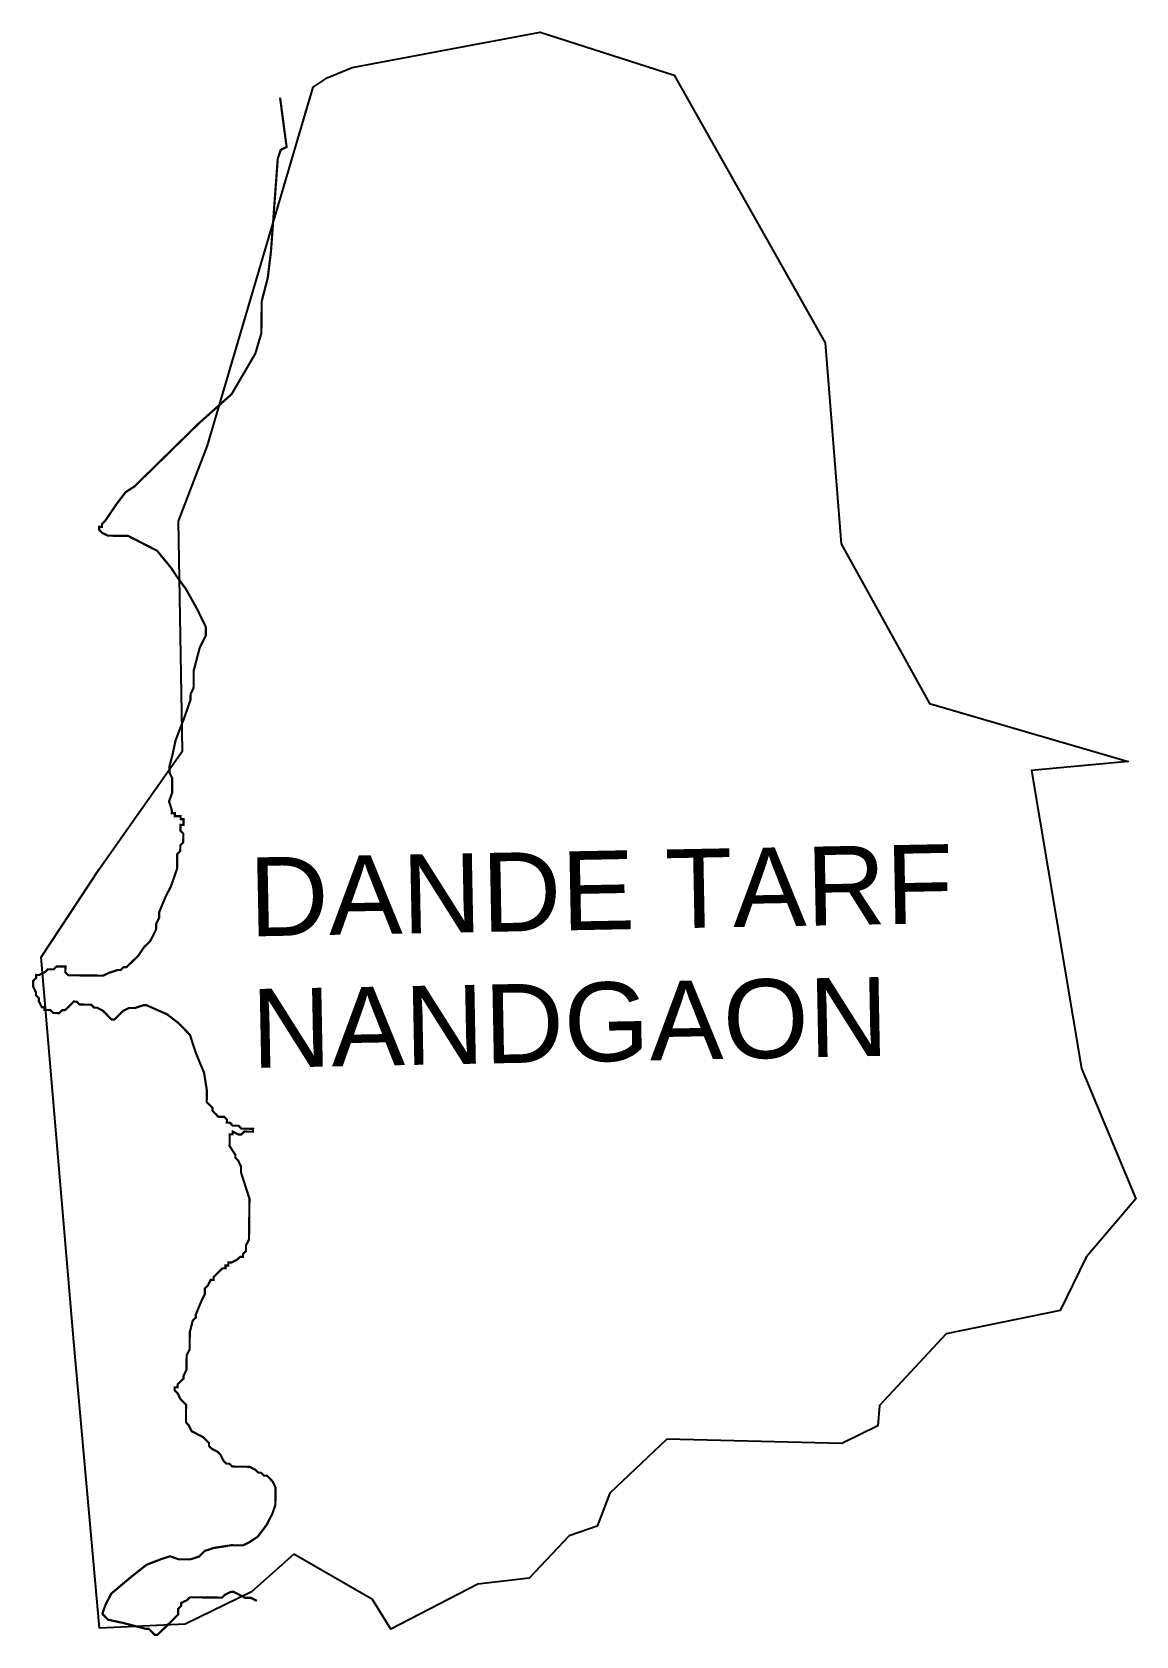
# Model space of a CAD drawing. Header units: metres. Extents: x 278820 to 280342, y 2036031 to 2038241.
import ezdxf

# ---------------------------------------------------------------- set-up
doc = ezdxf.new("R2010")
doc.units = ezdxf.units.M
for name, color, linetype in [('HIGH TIDE LINE', 6, 'Continuous'), ('village', 3, 'Continuous'), ('VILLAGE NAME', 250, 'Continuous')]:
    doc.layers.add(name, color=color, linetype=linetype)
doc.styles.get("Standard").update_dxf_attribs({"font": 'calibri.ttf'})

msp = doc.modelspace()

# ---------------------------------------------------------------- linework, layer by layer
at = {"layer": 'HIGH TIDE LINE', "lineweight": 0}
msp.add_lwpolyline([(279130.1, 2036079, 3.01, 3.01, 0), (279122.1, 2036083.1, 3.01, 3.01, 0), (279114, 2036083.2, 3.01, 3.01, 0), (279106.1, 2036087.3, 3.01, 3.01, 0), (279098.1, 2036091.4, 3.01, 3.01, 0), (279094.1, 2036091.4, 3.01, 3.01, 0), (279086, 2036087.5, 3.01, 3.01, 0), (279081.9, 2036083.5, 3.01, 3.01, 0), (279037.8, 2036084, 3.01, 3.01, 0), (279033.7, 2036080, 3.01, 3.01, 0), (279025.6, 2036076.1, 3.01, 3.01, 0), (279025.6, 2036072.1, 3.01, 3.01, 0), (279021.6, 2036068.1, 3.01, 3.01, 0), (279021.5, 2036060.1, 3.01, 3.01, 0), (279017.4, 2036056.1, 3.01, 3.01, 0), (279013.4, 2036052.1, 3.01, 3.01, 0), (279005.2, 2036044.2, 3.01, 3.01, 0), (279001.2, 2036040.2, 3.01, 3.01, 0), (278997.1, 2036036.2, 3.01, 3.01, 0), (278993.1, 2036032.3, 3.01, 3.01, 0), (278989.1, 2036032.3, 3.01, 3.01, 0), (278985.1, 2036036.4, 3.01, 3.01, 0), (278981.1, 2036040.4, 3.01, 3.01, 0), (278977.1, 2036040.5, 3.01, 3.01, 0), (278945.1, 2036048.8, 3.01, 3.01, 0), (278925, 2036053, 3.01, 3.01, 0), (278917.1, 2036061.2, 3.01, 3.01, 0), (278921.2, 2036073.2, 3.01, 3.01, 0), (278929.4, 2036089.1, 3.01, 3.01, 0), (278957.8, 2036112.9, 3.01, 3.01, 0), (278978, 2036128.8, 3.01, 3.01, 0), (278998.2, 2036136.6, 3.01, 3.01, 0), (279010.3, 2036140.5, 3.01, 3.01, 0), (279022.3, 2036136.3, 3.01, 3.01, 0), (279038.3, 2036136.2, 3.01, 3.01, 0), (279050.4, 2036140.1, 3.01, 3.01, 0), (279058.5, 2036148, 3.01, 3.01, 0), (279070.6, 2036151.9, 3.01, 3.01, 0), (279094.7, 2036155.7, 3.01, 3.01, 0), (279110.8, 2036155.5, 3.01, 3.01, 0), (279118.9, 2036159.4, 3.01, 3.01, 0), (279131, 2036167.3, 3.01, 3.01, 0), (279143.2, 2036183.3, 3.01, 3.01, 0), (279151.4, 2036199.2, 3.01, 3.01, 0), (279155.5, 2036211.3, 3.01, 3.01, 0), (279155.8, 2036235.3, 3.01, 3.01, 0), (279151.8, 2036243.4, 3.01, 3.01, 0), (279147.9, 2036247.5, 3.01, 3.01, 0), (279143.9, 2036251.5, 3.01, 3.01, 0), (279139.9, 2036251.6, 3.01, 3.01, 0), (279135.9, 2036255.6, 3.01, 3.01, 0), (279131.9, 2036255.7, 3.01, 3.01, 0), (279127.9, 2036259.7, 3.01, 3.01, 0), (279119.9, 2036263.8, 3.01, 3.01, 0), (279095.9, 2036264.1, 3.01, 3.01, 0), (279091.9, 2036268.1, 3.01, 3.01, 0), (279087.9, 2036268.2, 3.01, 3.01, 0), (279083.9, 2036272.2, 3.01, 3.01, 0), (279080, 2036280.3, 3.01, 3.01, 0), (279076, 2036284.4, 3.01, 3.01, 0), (279068, 2036288.5, 3.01, 3.01, 0), (279064, 2036292.5, 3.01, 3.01, 0), (279064.1, 2036296.5, 3.01, 3.01, 0), (279060.1, 2036300.6, 3.01, 3.01, 0), (279056.1, 2036304.6, 3.01, 3.01, 0), (279048.1, 2036308.7, 3.01, 3.01, 0), (279040.2, 2036312.8, 3.01, 3.01, 0), (279036.2, 2036320.9, 3.01, 3.01, 0), (279032.3, 2036325, 3.01, 3.01, 0), (279032.5, 2036349.1, 3.01, 3.01, 0), (279028.5, 2036353.1, 3.01, 3.01, 0), (279024.6, 2036357.2, 3.01, 3.01, 0), (279020.6, 2036365.2, 3.01, 3.01, 0), (279016.7, 2036369.3, 3.01, 3.01, 0), (279016.7, 2036373.3, 3.01, 3.01, 0), (279020.7, 2036373.3, 3.01, 3.01, 0), (279020.8, 2036377.3, 3.01, 3.01, 0), (279024.8, 2036381.3, 3.01, 3.01, 0), (279028.9, 2036385.2, 3.01, 3.01, 0), (279028.9, 2036389.2, 3.01, 3.01, 0), (279033, 2036397.2, 3.01, 3.01, 0), (279033.2, 2036417.3, 3.01, 3.01, 0), (279037.3, 2036425.3, 3.01, 3.01, 0), (279037.6, 2036449.4, 3.01, 3.01, 0), (279041.7, 2036465.4, 3.01, 3.01, 0), (279045.8, 2036469.4, 3.01, 3.01, 0), (279045.8, 2036473.4, 3.01, 3.01, 0), (279054.1, 2036493.4, 3.01, 3.01, 0), (279058.2, 2036501.4, 3.01, 3.01, 0), (279058.3, 2036509.4, 3.01, 3.01, 0), (279062.3, 2036513.4, 3.01, 3.01, 0), (279066.4, 2036521.4, 3.01, 3.01, 0), (279070.4, 2036521.3, 3.01, 3.01, 0), (279070.5, 2036525.3, 3.01, 3.01, 0), (279082.6, 2036537.2, 3.01, 3.01, 0), (279086.7, 2036537.2, 3.01, 3.01, 0), (279086.7, 2036541.2, 3.01, 3.01, 0), (279090.7, 2036541.2, 3.01, 3.01, 0), (279090.8, 2036545.2, 3.01, 3.01, 0), (279094.8, 2036545.2, 3.01, 3.01, 0), (279102.8, 2036549.1, 3.01, 3.01, 0), (279106.9, 2036553.1, 3.01, 3.01, 0), (279110.9, 2036553, 3.01, 3.01, 0), (279110.9, 2036557, 3.01, 3.01, 0), (279115, 2036561, 3.01, 3.01, 0), (279115.1, 2036569, 3.01, 3.01, 0), (279119.2, 2036577, 3.01, 3.01, 0), (279119.8, 2036633.2, 3.01, 3.01, 0), (279112, 2036657.4, 3.01, 3.01, 0), (279108.1, 2036669.5, 3.01, 3.01, 0), (279108.2, 2036677.5, 3.01, 3.01, 0), (279104.3, 2036685.6, 3.01, 3.01, 0), (279100.3, 2036689.6, 3.01, 3.01, 0), (279100.3, 2036693.7, 3.01, 3.01, 0), (279092.4, 2036705.8, 3.01, 3.01, 0), (279092.6, 2036721.8, 3.01, 3.01, 0), (279096.6, 2036721.8, 3.01, 3.01, 0), (279096.6, 2036725.8, 3.01, 3.01, 0), (279104.6, 2036721.7, 3.01, 3.01, 0), (279108.6, 2036721.7, 3.01, 3.01, 0), (279112.7, 2036725.7, 3.01, 3.01, 0), (279124.7, 2036725.5, 3.01, 3.01, 0), (279124.8, 2036729.5, 3.01, 3.01, 0), (279108.7, 2036729.7, 3.01, 3.01, 0), (279104.8, 2036733.8, 3.01, 3.01, 0), (279096.7, 2036733.9, 3.01, 3.01, 0), (279092.8, 2036737.9, 3.01, 3.01, 0), (279088.7, 2036738, 3.01, 3.01, 0), (279088.8, 2036742, 3.01, 3.01, 0), (279084.8, 2036746, 3.01, 3.01, 0), (279076.8, 2036746.1, 3.01, 3.01, 0), (279072.8, 2036750.2, 3.01, 3.01, 0), (279068.8, 2036754.2, 3.01, 3.01, 0), (279068.9, 2036758.2, 3.01, 3.01, 0), (279064.9, 2036762.3, 3.01, 3.01, 0), (279060.9, 2036766.3, 3.01, 3.01, 0), (279061.1, 2036782.4, 3.01, 3.01, 0), (279057.3, 2036806.5, 3.01, 3.01, 0), (279045.6, 2036834.8, 3.01, 3.01, 0), (279037.8, 2036858.9, 3.01, 3.01, 0), (279021.9, 2036875.2, 3.01, 3.01, 0), (279006, 2036887.4, 3.01, 3.01, 0), (278978, 2036899.7, 3.01, 3.01, 0), (278974, 2036899.8, 3.01, 3.01, 0), (278961.9, 2036895.9, 3.01, 3.01, 0), (278953.9, 2036896, 3.01, 3.01, 0), (278945.8, 2036892, 3.01, 3.01, 0), (278941.8, 2036888, 3.01, 3.01, 0), (278933.7, 2036880.1, 3.01, 3.01, 0), (278929.6, 2036880.1, 3.01, 3.01, 0), (278925.7, 2036884.2, 3.01, 3.01, 0), (278921.7, 2036888.3, 3.01, 3.01, 0), (278917.7, 2036892.3, 3.01, 3.01, 0), (278909.7, 2036896.4, 3.01, 3.01, 0), (278905.7, 2036896.5, 3.01, 3.01, 0), (278901.7, 2036900.5, 3.01, 3.01, 0), (278885.7, 2036900.7, 3.01, 3.01, 0), (278881.7, 2036904.7, 3.01, 3.01, 0), (278877.7, 2036904.8, 3.01, 3.01, 0), (278873.7, 2036900.8, 3.01, 3.01, 0), (278869.6, 2036896.8, 3.01, 3.01, 0), (278865.5, 2036892.9, 3.01, 3.01, 0), (278861.5, 2036892.9, 3.01, 3.01, 0), (278857.5, 2036888.9, 3.01, 3.01, 0), (278849.4, 2036889, 3.01, 3.01, 0), (278845.5, 2036893.1, 3.01, 3.01, 0), (278837.4, 2036893.1, 3.01, 3.01, 0), (278837.5, 2036897.2, 3.01, 3.01, 0), (278833.5, 2036897.2, 3.01, 3.01, 0), (278829.5, 2036905.3, 3.01, 3.01, 0), (278829.6, 2036909.3, 3.01, 3.01, 0), (278825.6, 2036913.3, 3.01, 3.01, 0), (278825.6, 2036917.4, 3.01, 3.01, 0), (278821.7, 2036925.4, 3.01, 3.01, 0), (278821.8, 2036933.5, 3.01, 3.01, 0), (278825.9, 2036937.4, 3.01, 3.01, 0), (278825.9, 2036941.5, 3.01, 3.01, 0), (278829.9, 2036941.4, 3.01, 3.01, 0), (278838, 2036945.3, 3.01, 3.01, 0), (278842, 2036949.3, 3.01, 3.01, 0), (278850.1, 2036949.2, 3.01, 3.01, 0), (278854.1, 2036953.2, 3.01, 3.01, 0), (278866.2, 2036953.1, 3.01, 3.01, 0), (278866.1, 2036945, 3.01, 3.01, 0), (278870.1, 2036941, 3.01, 3.01, 0), (278918.2, 2036940.5, 3.01, 3.01, 0), (278926.3, 2036944.4, 3.01, 3.01, 0), (278938.4, 2036948.3, 3.01, 3.01, 0), (278942.4, 2036948.3, 3.01, 3.01, 0), (278946.4, 2036952.2, 3.01, 3.01, 0), (278950.5, 2036952.2, 3.01, 3.01, 0), (278954.5, 2036956.2, 3.01, 3.01, 0), (278962.6, 2036964.1, 3.01, 3.01, 0), (278966.7, 2036968.1, 3.01, 3.01, 0), (278974.8, 2036980.1, 3.01, 3.01, 0), (278983, 2036988, 3.01, 3.01, 0), (278987.1, 2036996, 3.01, 3.01, 0), (278991.1, 2037004, 3.01, 3.01, 0), (278991.2, 2037012, 3.01, 3.01, 0), (278995.3, 2037020, 3.01, 3.01, 0), (278995.4, 2037028, 3.01, 3.01, 0), (279003.7, 2037048, 3.01, 3.01, 0), (279007.7, 2037056, 3.01, 3.01, 0), (279011.8, 2037064, 3.01, 3.01, 0), (279020.1, 2037088, 3.01, 3.01, 0), (279020.3, 2037108.1, 3.01, 3.01, 0), (279024.4, 2037112, 3.01, 3.01, 0), (279024.5, 2037120.1, 3.01, 3.01, 0), (279028.5, 2037124, 3.01, 3.01, 0), (279028.7, 2037136.1, 3.01, 3.01, 0), (279024.7, 2037140.1, 3.01, 3.01, 0), (279024.8, 2037148.2, 3.01, 3.01, 0), (279028.8, 2037148.1, 3.01, 3.01, 0), (279028.9, 2037156.2, 3.01, 3.01, 0), (279024.9, 2037156.2, 3.01, 3.01, 0), (279024.9, 2037160.2, 3.01, 3.01, 0), (279016.9, 2037160.3, 3.01, 3.01, 0), (279016.9, 2037164.3, 3.01, 3.01, 0), (279012.9, 2037164.4, 3.01, 3.01, 0), (279012.9, 2037168.4, 3.01, 3.01, 0), (279009, 2037180.5, 3.01, 3.01, 0), (279013.2, 2037192.5, 3.01, 3.01, 0), (279013.4, 2037212.5, 3.01, 3.01, 0), (279009.5, 2037220.6, 3.01, 3.01, 0), (279009.5, 2037228.6, 3.01, 3.01, 0), (279013.7, 2037244.7, 3.01, 3.01, 0), (279018, 2037264.7, 3.01, 3.01, 0), (279030.3, 2037296.7, 3.01, 3.01, 0), (279038.6, 2037320.7, 3.01, 3.01, 0), (279038.7, 2037328.7, 3.01, 3.01, 0), (279042.8, 2037336.7, 3.01, 3.01, 0), (279043, 2037360.8, 3.01, 3.01, 0), (279047.2, 2037376.8, 3.01, 3.01, 0), (279051.4, 2037392.8, 3.01, 3.01, 0), (279055.5, 2037400.8, 3.01, 3.01, 0), (279059.6, 2037408.8, 3.01, 3.01, 0), (279059.7, 2037420.9, 3.01, 3.01, 0), (279047.9, 2037445.1, 3.01, 3.01, 0), (279032.2, 2037473.3, 3.01, 3.01, 0), (279020.3, 2037489.5, 3.01, 3.01, 0), (279012.4, 2037501.6, 3.01, 3.01, 0), (278992.6, 2037525.9, 3.01, 3.01, 0), (278968.6, 2037538.2, 3.01, 3.01, 0), (278960.6, 2037542.3, 3.01, 3.01, 0), (278952.6, 2037546.4, 3.01, 3.01, 0), (278924.5, 2037546.7, 3.01, 3.01, 0), (278916.5, 2037550.8, 3.01, 3.01, 0), (278912.6, 2037554.9, 3.01, 3.01, 0), (278912.6, 2037558.9, 3.01, 3.01, 0), (278916.6, 2037558.9, 3.01, 3.01, 0), (278916.7, 2037562.9, 3.01, 3.01, 0), (278920.7, 2037566.8, 3.01, 3.01, 0), (278937, 2037590.8, 3.01, 3.01, 0), (278949.2, 2037606.7, 3.01, 3.01, 0), (278961.4, 2037614.6, 3.01, 3.01, 0), (279050.6, 2037702, 3.01, 3.01, 0), (279095.2, 2037741.7, 3.01, 3.01, 0), (279127.9, 2037797.6, 3.01, 3.01, 0), (279136.2, 2037825.6, 3.01, 3.01, 0), (279136.7, 2037869.8, 3.01, 3.01, 0), (279145, 2037901.8, 3.01, 3.01, 0), (279149.4, 2037937.9, 3.01, 3.01, 0), (279158.8, 2038066.3, 3.01, 3.01, 0), (279162.9, 2038078.3, 3.01, 3.01, 0), (279171, 2038082.2, 3.01, 3.01, 0), (279162, 2038150.3, 3.01, 3.01, 0)], format="xyseb", dxfattribs=at)
at = {"layer": 'village', "color": 3}
msp.add_polyline3d([(280266.7, 2036812.4, 0), (280341.5, 2036633.1, 0), (280273, 2036552.4, 0), (280237, 2036478.9, 0), (280080.2, 2036447, 0), (279988.2, 2036348.1, 0), (279985.9, 2036320, 0), (279936.2, 2036296.1, 0), (279695.1, 2036301.8, 0), (279616.5, 2036227.3, 0), (279598.9, 2036182.2, 0), (279560.2, 2036168.6, 0), (279505.1, 2036110.1, 0), (279434.6, 2036102, 0), (279314.5, 2036040.2, 0), (279289.5, 2036081.1, 0), (279181, 2036143.2, 0), (279159.5, 2036124.3, 0), (279122.4, 2036091.5, 0), (279031.1, 2036047.1, 0), (278913.3, 2036041.6, 0), (278877.8, 2036436, 0), (278832.9, 2036965.8, 0), (278912.9, 2037087.1, 0), (279027.6, 2037250.4, 0), (279021.8, 2037566.6, 0), (279061.8, 2037670.8, 0), (279207.6, 2038164.6, 0), (279227.1, 2038177.4, 0), (279261.4, 2038191.8, 0), (279520.3, 2038240.6, 0), (279705.2, 2038181.1, 0), (279913.3, 2037812.2, 0), (279935.4, 2037535.5, 0), (280056.9, 2037315.6, 0), (280330.8, 2037235.4, 0), (280197.4, 2037223, 0)], close=True, dxfattribs=at)

# ---------------------------------------------------------------- texts
at = {"layer": 'VILLAGE NAME', "insert": (279118, 2037103.2), "char_height": 108.748, "attachment_point": 1, "rotation": 1.1028}
msp.add_mtext_dynamic_manual_height_columns('{\\fArial|b0|i0|c0|p34;DANDE TARF NANDGAON}', width=1353.069, gutter_width=543.7, heights=[0], dxfattribs=at)

doc.saveas('drawing.dxf')
